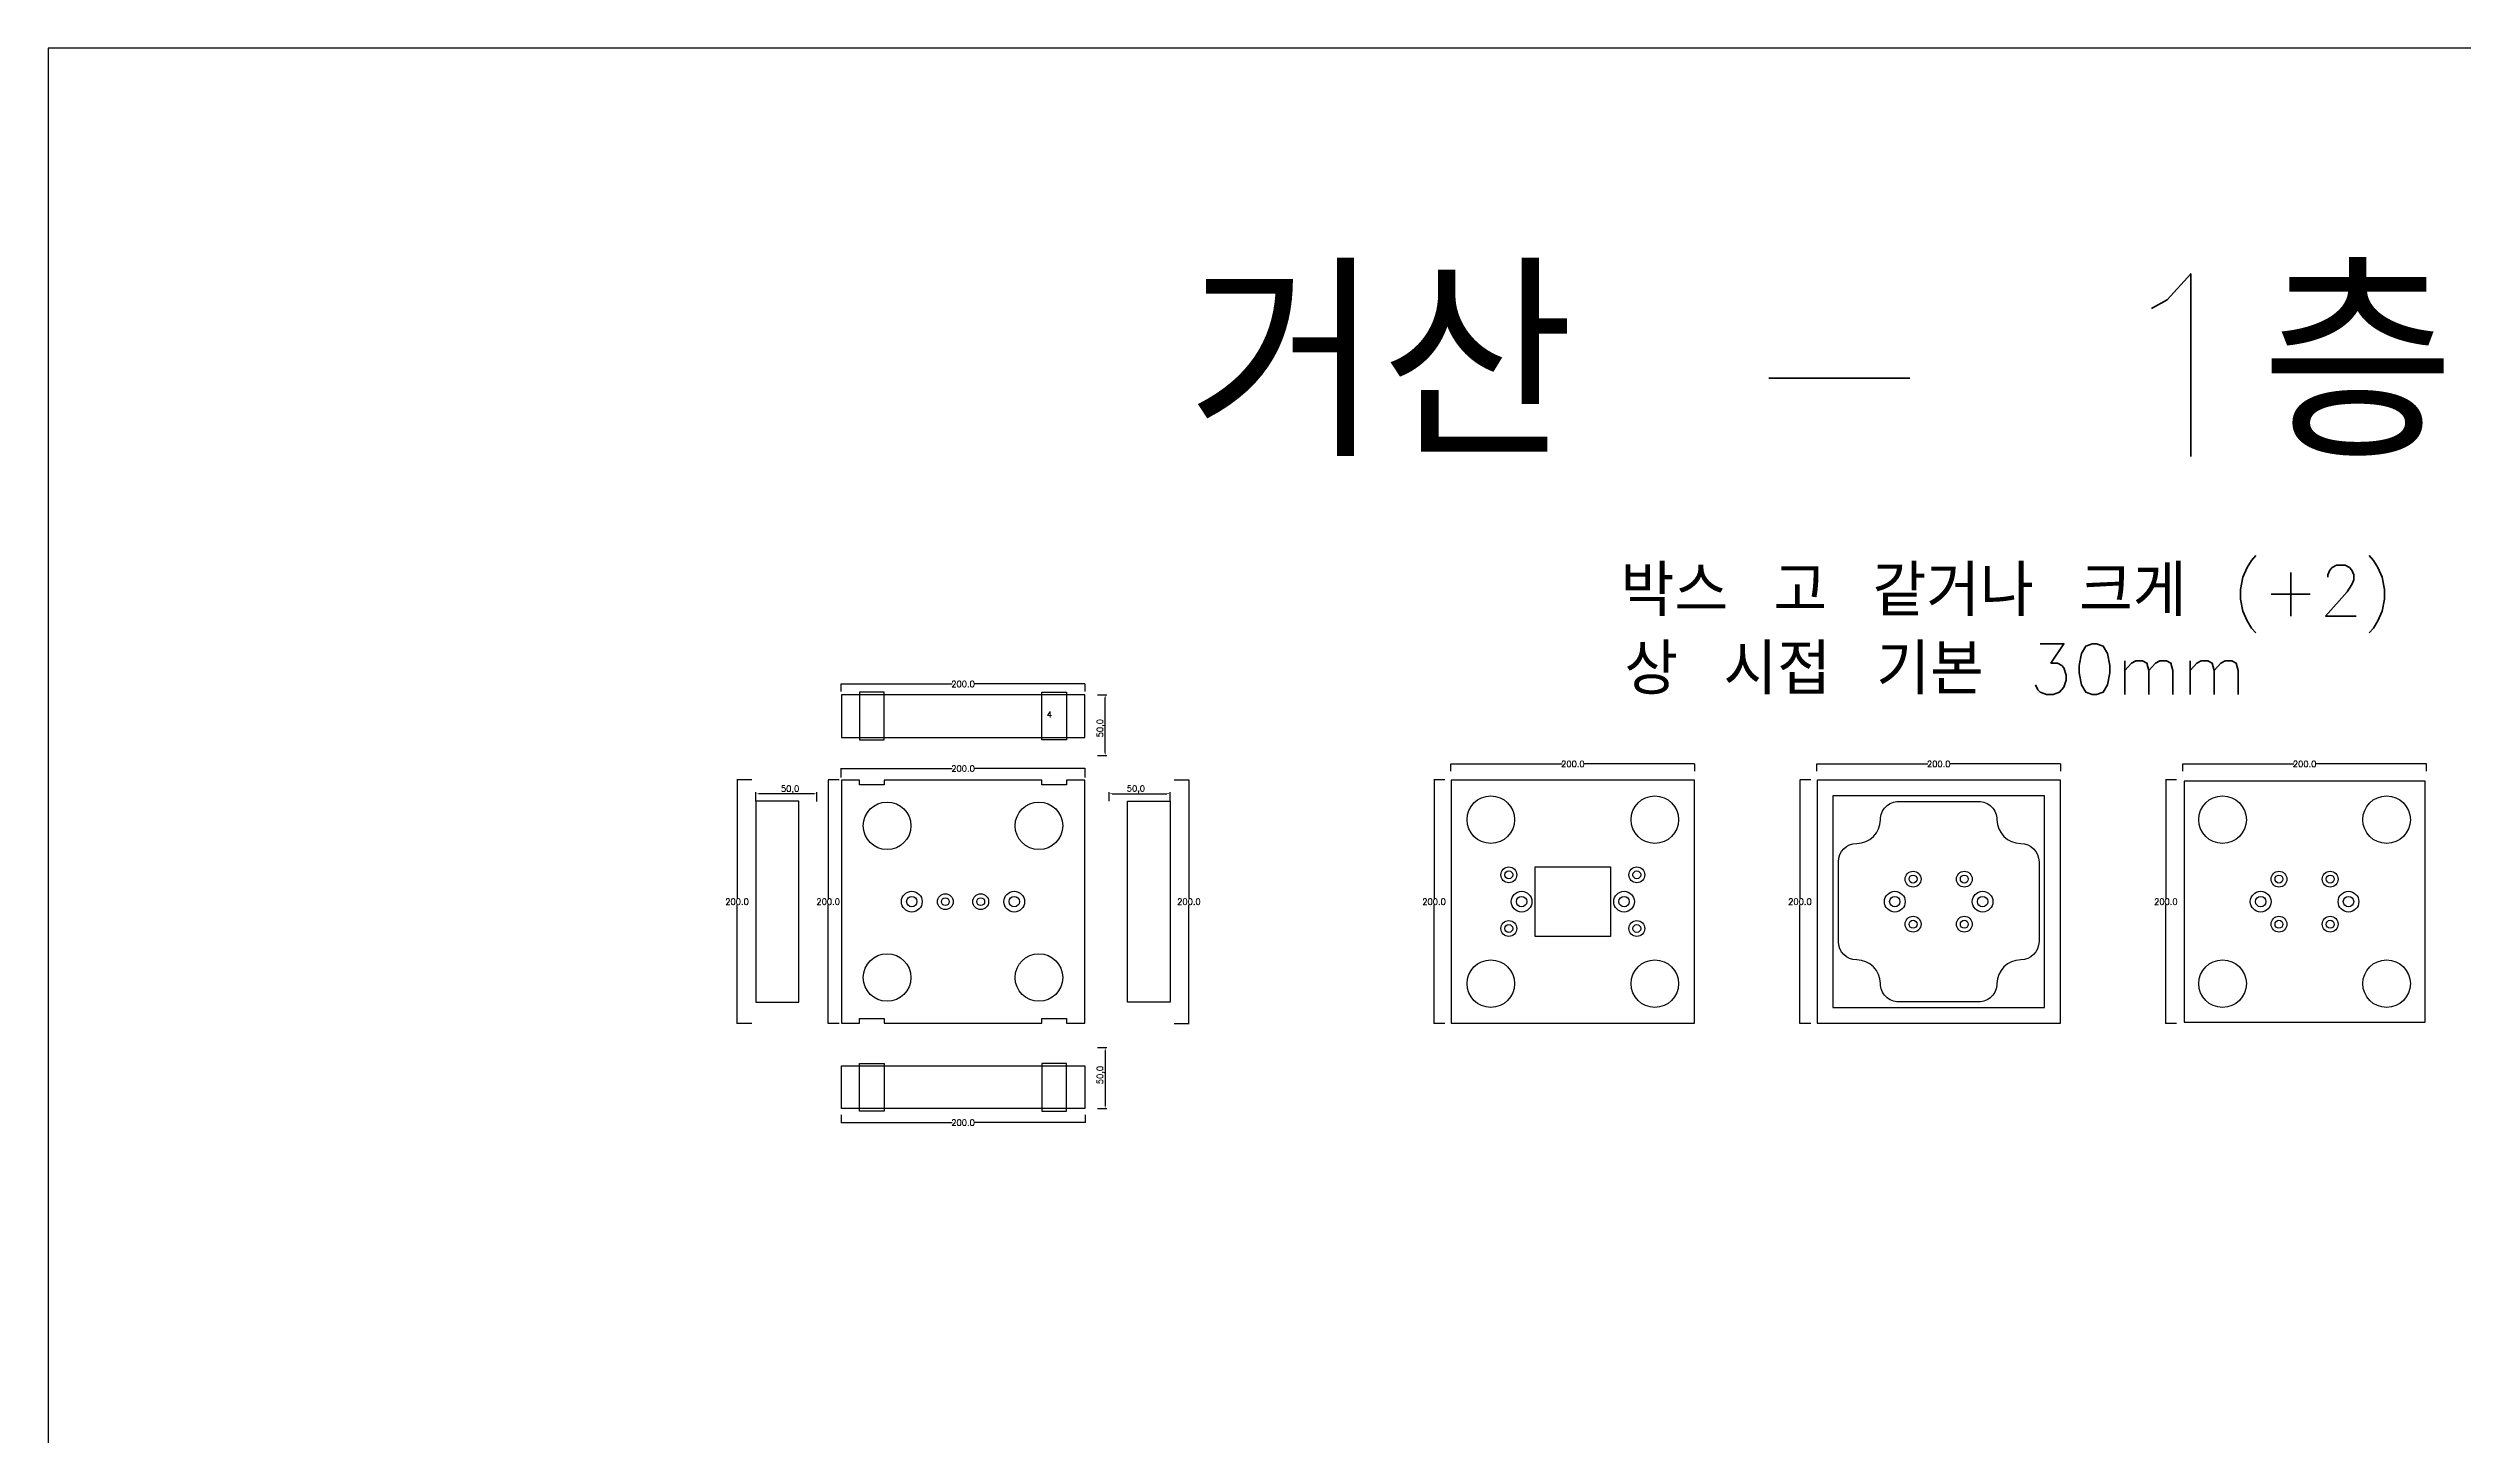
# Model space of a CAD drawing. Header units: millimetres. Extents: x -25 to 19775, y 172 to 9172.
# Drawn here: x -25 to 1956, y 8034 to 9172 of the extents above; entities that cross this region are included whole.
import ezdxf

# ---------------------------------------------------------------- set-up
doc = ezdxf.new("R2010")
doc.units = ezdxf.units.MM
for name, color, linetype in [('TEXT', 7, 'Continuous'), ('볼트 구멍', 7, 'Continuous'), ('치구', 7, 'Continuous'), ('치수', 7, 'Continuous')]:
    doc.layers.add(name, color=color, linetype=linetype)
doc.styles.get("Standard").update_dxf_attribs({"font": 'txt.shx', "bigfont": 'whgtxt.shx'})
doc.dimstyles.new('ISO-25', dxfattribs={"dimtxt": 2.5, "dimasz": 2.5, "dimexe": 1.25, "dimexo": 0.625, "dimtad": 1, "dimtxsty": 'Standard', "dimcen": 2.5, "dimadec": 0, "dimazin": 0, "dimtfac": 1, "dimtmove": 0, "dimatfit": 3, "dimfxl": 0, "dimarcsym": 0})
doc.dimstyles.get("Standard").update_dxf_attribs({"dimtxt": 7, "dimasz": 0.18, "dimexe": 0.18, "dimexo": 0.0625, "dimgap": 0.09, "dimtad": 0, "dimtih": 1, "dimtoh": 1, "dimdec": 1, "dimzin": 0, "dimdsep": 46, "dimtxsty": 'Standard', "dimcen": 0.09, "dimadec": 0, "dimazin": 0, "dimtfac": 1, "dimtdec": 1, "dimtofl": 0, "dimtmove": 0, "dimatfit": 3, "dimfxl": 0, "dimtolj": 1, "dimtzin": 0, "dimarcsym": 0})

# ---------------------------------------------------------------- blocks, each defined once
blk = doc.blocks.new('*D119')
at = {"layer": 'Defpoints', "color": 0}
for p in [(1120.6, 8571.8), (1111.7, 8371.8), (1120.6, 8371.8)]:
    blk.add_point(p, dxfattribs=at)
at = {"layer": '치수', "color": 0, "lineweight": -2}
for p, q in [((1120.5, 8571.8), (1111.5, 8571.8)), ((1111.7, 8571.6), (1111.7, 8474.4)), ((1111.7, 8372), (1111.7, 8469.2)), ((1120.5, 8371.8), (1111.5, 8371.8))]:
    blk.add_line(p, q, dxfattribs=at)
at = {"layer": '치수', "color": 0}
for points in [[(1111.6, 8571.6), (1111.7, 8571.6), (1111.7, 8571.8)], [(1111.6, 8372), (1111.7, 8372), (1111.7, 8371.8)]]:
    blk.add_solid(points, dxfattribs=at)
at = {"layer": '치수', "color": 0, "insert": (1111.7, 8471.8), "char_height": 5, "attachment_point": 5}
blk.add_mtext('\\A1;200.0', dxfattribs=at)
blk = doc.blocks.new('*D120')
at = {"layer": 'Defpoints', "color": 0}
for p in [(898.6, 8571.8), (898.6, 8371.8), (910.7, 8371.8)]:
    blk.add_point(p, dxfattribs=at)
at = {"layer": '치수', "color": 0, "lineweight": -2}
for p, q in [((898.7, 8571.8), (910.9, 8571.8)), ((910.7, 8571.6), (910.7, 8474.4)), ((910.7, 8372), (910.7, 8469.2)), ((898.7, 8371.8), (910.9, 8371.8))]:
    blk.add_line(p, q, dxfattribs=at)
at = {"layer": '치수', "color": 0}
for points in [[(910.6, 8571.6), (910.7, 8571.6), (910.7, 8571.8)], [(910.6, 8372), (910.7, 8372), (910.7, 8371.8)]]:
    blk.add_solid(points, dxfattribs=at)
at = {"layer": '치수', "color": 0, "insert": (910.7, 8471.8), "char_height": 5, "attachment_point": 5}
blk.add_mtext('\\A1;200.0', dxfattribs=at)
blk = doc.blocks.new('*D121')
at = {"layer": 'Defpoints', "color": 0}
for p in [(552.3, 8571.8), (540.2, 8371.8), (552.3, 8371.8)]:
    blk.add_point(p, dxfattribs=at)
at = {"layer": '치수', "color": 0, "lineweight": -2}
for p, q in [((552.3, 8571.8), (540.1, 8571.8)), ((540.2, 8571.6), (540.2, 8474.4)), ((540.2, 8372), (540.2, 8469.2)), ((552.3, 8371.8), (540.1, 8371.8))]:
    blk.add_line(p, q, dxfattribs=at)
at = {"layer": '치수', "color": 0}
for points in [[(540.2, 8571.6), (540.3, 8571.6), (540.2, 8571.8)], [(540.2, 8372), (540.3, 8372), (540.2, 8371.8)]]:
    blk.add_solid(points, dxfattribs=at)
at = {"layer": '치수', "color": 0, "insert": (540.2, 8471.8), "char_height": 5, "attachment_point": 5}
blk.add_mtext('\\A1;200.0', dxfattribs=at)
blk = doc.blocks.new('*D122')
at = {"layer": 'Defpoints', "color": 0}
for p in [(624, 8571.8), (614.9, 8371.8), (624, 8371.8)]:
    blk.add_point(p, dxfattribs=at)
at = {"layer": '치수', "color": 0, "lineweight": -2}
for p, q in [((623.9, 8571.8), (614.8, 8571.8)), ((614.9, 8571.6), (614.9, 8474.4)), ((614.9, 8372), (614.9, 8469.2)), ((623.9, 8371.8), (614.8, 8371.8))]:
    blk.add_line(p, q, dxfattribs=at)
at = {"layer": '치수', "color": 0}
for points in [[(614.9, 8571.6), (615, 8571.6), (614.9, 8571.8)], [(614.9, 8372), (615, 8372), (614.9, 8371.8)]]:
    blk.add_solid(points, dxfattribs=at)
at = {"layer": '치수', "color": 0, "insert": (614.9, 8471.8), "char_height": 5, "attachment_point": 5}
blk.add_mtext('\\A1;200.0', dxfattribs=at)
blk = doc.blocks.new('*D123')
at = {"layer": 'Defpoints', "color": 0}
for p in [(835.1, 8352.1), (835.1, 8302.1), (842, 8302.1)]:
    blk.add_point(p, dxfattribs=at)
at = {"layer": '치수', "color": 0, "lineweight": -2}
for p, q in [((835.8, 8352.1), (843.3, 8352.1)), ((842, 8349.6), (842, 8304.6)), ((835.8, 8302.1), (843.3, 8302.1))]:
    blk.add_line(p, q, dxfattribs=at)
at = {"layer": '치수', "color": 0}
for points in [[(841.6, 8349.6), (842.5, 8349.6), (842, 8352.1)], [(841.6, 8304.6), (842.5, 8304.6), (842, 8302.1)]]:
    blk.add_solid(points, dxfattribs=at)
at = {"layer": '치수', "color": 0, "insert": (838.5, 8329.6), "char_height": 5, "attachment_point": 5, "rotation": 90}
blk.add_mtext('50,0', dxfattribs=at)
blk = doc.blocks.new('*D124')
at = {"layer": 'Defpoints', "color": 0}
for p in [(625.5, 8297), (825.5, 8297), (825.5, 8290.6)]:
    blk.add_point(p, dxfattribs=at)
at = {"layer": '치수', "color": 0, "lineweight": -2}
for p, q in [((625.5, 8296.9), (625.5, 8290.4)), ((625.6, 8290.6), (716.6, 8290.6)), ((825.3, 8290.6), (734.3, 8290.6)), ((825.5, 8296.9), (825.5, 8290.4))]:
    blk.add_line(p, q, dxfattribs=at)
at = {"layer": '치수', "color": 0}
for points in [[(625.6, 8290.6), (625.6, 8290.5), (625.5, 8290.6)], [(825.3, 8290.6), (825.3, 8290.5), (825.5, 8290.6)]]:
    blk.add_solid(points, dxfattribs=at)
at = {"layer": '치수', "color": 0, "insert": (725.5, 8290.6), "char_height": 5, "attachment_point": 5}
blk.add_mtext('\\A1;200.0', dxfattribs=at)
blk = doc.blocks.new('*D125')
at = {"layer": 'Defpoints', "color": 0}
for p in [(895.2, 8560.4), (845.2, 8553.6), (895.2, 8553.6)]:
    blk.add_point(p, dxfattribs=at)
at = {"layer": '치수', "color": 0, "lineweight": -2}
for p, q in [((845.2, 8554.2), (845.2, 8561.7)), ((847.7, 8560.4), (892.7, 8560.4)), ((895.2, 8554.2), (895.2, 8561.7))]:
    blk.add_line(p, q, dxfattribs=at)
at = {"layer": '치수', "color": 0}
for points in [[(847.7, 8560.8), (847.7, 8560), (845.2, 8560.4)], [(892.7, 8560.8), (892.7, 8560), (895.2, 8560.4)]]:
    blk.add_solid(points, dxfattribs=at)
at = {"layer": '치수', "color": 0, "insert": (867.2, 8563.9), "char_height": 5, "attachment_point": 5}
blk.add_mtext('50,0', dxfattribs=at)
blk = doc.blocks.new('*D126')
at = {"layer": 'Defpoints', "color": 0}
for p in [(835.1, 8641.6), (842, 8641.6), (835.1, 8591.6)]:
    blk.add_point(p, dxfattribs=at)
at = {"layer": '치수', "color": 0, "lineweight": -2}
for p, q in [((835.8, 8641.6), (843.3, 8641.6)), ((842, 8594.1), (842, 8639.1)), ((835.8, 8591.6), (843.3, 8591.6))]:
    blk.add_line(p, q, dxfattribs=at)
at = {"layer": '치수', "color": 0}
for points in [[(841.6, 8639.1), (842.5, 8639.1), (842, 8641.6)], [(841.6, 8594.1), (842.5, 8594.1), (842, 8591.6)]]:
    blk.add_solid(points, dxfattribs=at)
at = {"layer": '치수', "color": 0, "insert": (838.5, 8614.1), "char_height": 5, "attachment_point": 5, "rotation": 90}
blk.add_mtext('50,0', dxfattribs=at)
blk = doc.blocks.new('*D127')
at = {"layer": 'Defpoints', "color": 0}
for p in [(1125.5, 8578.9), (1325.5, 8584.8), (1325.5, 8578.9)]:
    blk.add_point(p, dxfattribs=at)
at = {"layer": '치수', "color": 0, "lineweight": -2}
for p, q in [((1125.5, 8579), (1125.5, 8585)), ((1125.6, 8584.8), (1216.6, 8584.8)), ((1325.3, 8584.8), (1234.3, 8584.8)), ((1325.5, 8579), (1325.5, 8585))]:
    blk.add_line(p, q, dxfattribs=at)
at = {"layer": '치수', "color": 0}
for points in [[(1125.6, 8584.8), (1125.6, 8584.8), (1125.5, 8584.8)], [(1325.3, 8584.8), (1325.3, 8584.8), (1325.5, 8584.8)]]:
    blk.add_solid(points, dxfattribs=at)
at = {"layer": '치수', "color": 0, "insert": (1225.5, 8584.8), "char_height": 5, "attachment_point": 5}
blk.add_mtext('\\A1;200.0', dxfattribs=at)
blk = doc.blocks.new('*D128')
at = {"layer": 'Defpoints', "color": 0}
for p in [(555.7, 8560.3), (555.7, 8553.6), (605.7, 8553.5)]:
    blk.add_point(p, dxfattribs=at)
at = {"layer": '치수', "color": 0, "lineweight": -2}
for p, q in [((555.7, 8554.2), (555.7, 8561.6)), ((603.2, 8560.3), (558.2, 8560.3)), ((605.7, 8554.1), (605.7, 8561.6))]:
    blk.add_line(p, q, dxfattribs=at)
at = {"layer": '치수', "color": 0}
for points in [[(558.2, 8560.7), (558.2, 8559.9), (555.7, 8560.3)], [(603.2, 8560.7), (603.2, 8559.9), (605.7, 8560.3)]]:
    blk.add_solid(points, dxfattribs=at)
at = {"layer": '치수', "color": 0, "insert": (583.7, 8563.8), "char_height": 5, "attachment_point": 5}
blk.add_mtext('50,0', dxfattribs=at)
blk = doc.blocks.new('*D129')
at = {"layer": 'Defpoints', "color": 0}
for p in [(825.5, 8581), (625.5, 8573.6), (825.5, 8573.6)]:
    blk.add_point(p, dxfattribs=at)
at = {"layer": '치수', "color": 0, "lineweight": -2}
for p, q in [((625.5, 8573.7), (625.5, 8581.2)), ((625.6, 8581), (716.6, 8581)), ((825.3, 8581), (734.3, 8581)), ((825.5, 8573.7), (825.5, 8581.2))]:
    blk.add_line(p, q, dxfattribs=at)
at = {"layer": '치수', "color": 0}
for points in [[(625.6, 8581.1), (625.6, 8581), (625.5, 8581)], [(825.3, 8581.1), (825.3, 8581), (825.5, 8581)]]:
    blk.add_solid(points, dxfattribs=at)
at = {"layer": '치수', "color": 0, "insert": (725.5, 8581), "char_height": 5, "attachment_point": 5}
blk.add_mtext('\\A1;200.0', dxfattribs=at)
blk = doc.blocks.new('*D130')
at = {"layer": 'Defpoints', "color": 0}
for p in [(625.5, 8644), (825.5, 8650.4), (825.5, 8644)]:
    blk.add_point(p, dxfattribs=at)
at = {"layer": '치수', "color": 0, "lineweight": -2}
for p, q in [((625.5, 8644.1), (625.5, 8650.6)), ((625.6, 8650.4), (716.6, 8650.4)), ((825.3, 8650.4), (734.3, 8650.4)), ((825.5, 8644.1), (825.5, 8650.6))]:
    blk.add_line(p, q, dxfattribs=at)
at = {"layer": '치수', "color": 0}
for points in [[(625.6, 8650.4), (625.6, 8650.4), (625.5, 8650.4)], [(825.3, 8650.4), (825.3, 8650.4), (825.5, 8650.4)]]:
    blk.add_solid(points, dxfattribs=at)
at = {"layer": '치수', "color": 0, "insert": (725.5, 8650.4), "char_height": 5, "attachment_point": 5}
blk.add_mtext('\\A1;200.0', dxfattribs=at)
blk = doc.blocks.new('*D131')
at = {"layer": 'Defpoints', "color": 0}
for p in [(1420.6, 8571.8), (1411.7, 8371.8), (1420.6, 8371.8)]:
    blk.add_point(p, dxfattribs=at)
at = {"layer": '치수', "color": 0, "lineweight": -2}
for p, q in [((1420.5, 8571.8), (1411.5, 8571.8)), ((1411.7, 8571.6), (1411.7, 8474.4)), ((1411.7, 8372), (1411.7, 8469.2)), ((1420.5, 8371.8), (1411.5, 8371.8))]:
    blk.add_line(p, q, dxfattribs=at)
at = {"layer": '치수', "color": 0}
for points in [[(1411.6, 8571.6), (1411.7, 8571.6), (1411.7, 8571.8)], [(1411.6, 8372), (1411.7, 8372), (1411.7, 8371.8)]]:
    blk.add_solid(points, dxfattribs=at)
at = {"layer": '치수', "color": 0, "insert": (1411.7, 8471.8), "char_height": 5, "attachment_point": 5}
blk.add_mtext('\\A1;200.0', dxfattribs=at)
blk = doc.blocks.new('*D132')
at = {"layer": 'Defpoints', "color": 0}
for p in [(1720.6, 8571.8), (1711.7, 8371.8), (1720.6, 8371.8)]:
    blk.add_point(p, dxfattribs=at)
at = {"layer": '치수', "color": 0, "lineweight": -2}
for p, q in [((1720.5, 8571.8), (1711.5, 8571.8)), ((1711.7, 8571.6), (1711.7, 8474.4)), ((1711.7, 8372), (1711.7, 8469.2)), ((1720.5, 8371.8), (1711.5, 8371.8))]:
    blk.add_line(p, q, dxfattribs=at)
at = {"layer": '치수', "color": 0}
for points in [[(1711.6, 8571.6), (1711.7, 8571.6), (1711.7, 8571.8)], [(1711.6, 8372), (1711.7, 8372), (1711.7, 8371.8)]]:
    blk.add_solid(points, dxfattribs=at)
at = {"layer": '치수', "color": 0, "insert": (1711.7, 8471.8), "char_height": 5, "attachment_point": 5}
blk.add_mtext('\\A1;200.0', dxfattribs=at)
blk = doc.blocks.new('*D135')
at = {"layer": 'Defpoints', "color": 0}
for p in [(1425.5, 8578.9), (1625.5, 8584.8), (1625.5, 8578.9)]:
    blk.add_point(p, dxfattribs=at)
at = {"layer": '치수', "color": 0, "lineweight": -2}
for p, q in [((1425.5, 8579), (1425.5, 8585)), ((1425.6, 8584.8), (1516.6, 8584.8)), ((1625.3, 8584.8), (1534.3, 8584.8)), ((1625.5, 8579), (1625.5, 8585))]:
    blk.add_line(p, q, dxfattribs=at)
at = {"layer": '치수', "color": 0}
for points in [[(1425.6, 8584.8), (1425.6, 8584.8), (1425.5, 8584.8)], [(1625.3, 8584.8), (1625.3, 8584.8), (1625.5, 8584.8)]]:
    blk.add_solid(points, dxfattribs=at)
at = {"layer": '치수', "color": 0, "insert": (1525.5, 8584.8), "char_height": 5, "attachment_point": 5}
blk.add_mtext('\\A1;200.0', dxfattribs=at)
blk = doc.blocks.new('*D136')
at = {"layer": 'Defpoints', "color": 0}
for p in [(1725.5, 8578.9), (1925.5, 8584.8), (1925.5, 8578.9)]:
    blk.add_point(p, dxfattribs=at)
at = {"layer": '치수', "color": 0, "lineweight": -2}
for p, q in [((1725.5, 8579), (1725.5, 8585)), ((1725.6, 8584.8), (1816.6, 8584.8)), ((1925.3, 8584.8), (1834.3, 8584.8)), ((1925.5, 8579), (1925.5, 8585))]:
    blk.add_line(p, q, dxfattribs=at)
at = {"layer": '치수', "color": 0}
for points in [[(1725.6, 8584.8), (1725.6, 8584.8), (1725.5, 8584.8)], [(1925.3, 8584.8), (1925.3, 8584.8), (1925.5, 8584.8)]]:
    blk.add_solid(points, dxfattribs=at)
at = {"layer": '치수', "color": 0, "insert": (1825.5, 8584.8), "char_height": 5, "attachment_point": 5}
blk.add_mtext('\\A1;200.0', dxfattribs=at)

msp = doc.modelspace()

# ---------------------------------------------------------------- linework, layer by layer
at = {"layer": 'TEXT', "color": 6}
for p, q in [((19775.462, 9171.825), (-24.538, 9171.825)), ((-24.538, 9171.825), (-24.538, 171.825))]:
    msp.add_line(p, q, dxfattribs=at)
at = {"layer": '볼트 구멍', "color": 3}
msp.add_lwpolyline([(1194.462, 8500.325), (1256.462, 8500.325), (1256.462, 8443.325), (1194.462, 8443.325)], close=True, dxfattribs=at)
at = {"layer": '볼트 구멍', "color": 6}
for centre, radius in [((1172.962, 8493.825), 6.5), ((1277.962, 8493.825), 6.5), ((1504.462, 8490.325), 6.5), ((1546.462, 8490.325), 6.5), ((1804.462, 8490.325), 6.5), ((1846.462, 8490.325), 6.5), ((1183.462, 8471.825), 8.5), ((1267.462, 8471.825), 8.5), ((1489.462, 8471.825), 8.5), ((1561.462, 8471.825), 8.5), ((1789.462, 8471.825), 8.5), ((1861.462, 8471.825), 8.5), ((1504.462, 8453.325), 6.5), ((1546.462, 8453.325), 6.5), ((1804.462, 8453.325), 6.5), ((1846.462, 8453.325), 6.5), ((1172.962, 8449.825), 6.5), ((1277.962, 8449.825), 6.5)]:
    msp.add_circle(centre, radius, dxfattribs=at)
at = {"layer": '볼트 구멍', "color": 3}
for centre, radius in [((1172.962, 8493.825), 3.25), ((1277.962, 8493.825), 3.25), ((1504.462, 8490.325), 3.25), ((1546.462, 8490.325), 3.25), ((1804.462, 8490.325), 3.25), ((1846.462, 8490.325), 3.25), ((683.462, 8471.825), 4.25), ((710.962, 8471.825), 3.25), ((739.962, 8471.825), 3.25), ((767.462, 8471.825), 4.25), ((1183.462, 8471.825), 4.25), ((1267.462, 8471.825), 4.25), ((1489.462, 8471.825), 4.25), ((1504.462, 8453.325), 3.25), ((1546.462, 8453.325), 3.25), ((1561.462, 8471.825), 4.25), ((1789.462, 8471.825), 4.25), ((1804.462, 8453.325), 3.25), ((1846.462, 8453.325), 3.25), ((1861.462, 8471.825), 4.25), ((1172.962, 8449.825), 3.25), ((1277.962, 8449.825), 3.25)]:
    msp.add_circle(centre, radius, dxfattribs=at)
at = {"layer": '볼트 구멍', "color": 2}
for centre, radius in [((683.462, 8471.825), 8.5), ((710.962, 8471.825), 6.5), ((739.962, 8471.825), 6.5), ((767.462, 8471.825), 8.5)]:
    msp.add_circle(centre, radius, dxfattribs=at)
at = {"layer": '치구'}
for points in [[(625.712, 8606.575), (825.212, 8606.575), (825.212, 8641.575), (625.712, 8641.575)], [(625.712, 8372.075), (640.712, 8372.075), (640.712, 8376.075), (660.712, 8376.075), (660.712, 8372.075), (790.212, 8372.075), (790.212, 8376.075), (810.212, 8376.075), (810.212, 8372.075), (825.212, 8372.075), (825.212, 8571.575), (810.212, 8571.575), (810.212, 8567.575), (790.212, 8567.575), (790.212, 8571.575), (660.712, 8571.575), (660.712, 8567.575), (640.712, 8567.575), (640.712, 8571.575), (625.712, 8571.575)], [(1125.712, 8571.575), (1125.712, 8372.075), (1325.212, 8372.075), (1325.212, 8571.575)], [(1425.712, 8571.575), (1425.712, 8372.075), (1625.212, 8372.075), (1625.212, 8571.575)], [(1438.712, 8558.575), (1438.712, 8385.075), (1612.212, 8385.075), (1612.212, 8558.575)], [(1726.712, 8570.575), (1726.712, 8373.075), (1924.212, 8373.075), (1924.212, 8570.575)], [(590.712, 8554.175), (555.712, 8554.175), (555.712, 8389.475), (590.712, 8389.475)], [(860.212, 8554.175), (895.212, 8554.175), (895.212, 8389.475), (860.212, 8389.475)], [(625.712, 8337.075), (825.212, 8337.075), (825.212, 8302.075), (625.712, 8302.075)]]:
    msp.add_lwpolyline(points, close=True, dxfattribs=at)
at = {"layer": '치구', "color": 1}
for points in [[(640.712, 8604.575), (660.712, 8604.575), (660.712, 8643.572), (640.712, 8643.572)], [(810.212, 8604.575), (790.212, 8604.575), (790.212, 8643.572), (810.212, 8643.572)], [(640.712, 8339.075), (660.712, 8339.075), (660.712, 8300.077), (640.712, 8300.077)], [(810.212, 8339.075), (790.212, 8339.075), (790.212, 8300.077), (810.212, 8300.077)]]:
    msp.add_lwpolyline(points, close=True, dxfattribs=at)
at = {"layer": '치구'}
msp.add_lwpolyline([(1492.712, 8554.075), (1558.212, 8554.075, -0.41421365), (1573.212, 8539.075, 0.41421347), (1592.712, 8519.575, -0.41421338), (1607.712, 8504.575), (1607.712, 8439.075, -0.41421338), (1592.712, 8424.075, 0.41421347), (1573.212, 8404.575, -0.41421365), (1558.212, 8389.575), (1492.712, 8389.575, -0.41421365), (1477.712, 8404.575, 0.41421347), (1458.212, 8424.075, -0.41421338), (1443.212, 8439.075), (1443.212, 8504.575, -0.41421338), (1458.212, 8519.575, 0.41421347), (1477.712, 8539.075, -0.41421365)], format="xyb", close=True, dxfattribs=at)
for centre in [(1158.212, 8539.075), (1292.712, 8539.075), (1758.212, 8539.075), (1892.712, 8539.075), (663.212, 8534.075), (787.712, 8534.075), (663.212, 8409.575), (787.712, 8409.575), (1158.212, 8404.575), (1292.712, 8404.575), (1758.212, 8404.575), (1892.712, 8404.575)]:
    msp.add_circle(centre, 19.5, dxfattribs=at)

# ---------------------------------------------------------------- texts
at = {"layer": 'TEXT', "color": 3}
msp.add_text('거산 - 1층 대영', height=150, dxfattribs=at).set_placement((909.375, 8836.913))
at = {"layer": 'TEXT', "color": 1}
for s, height, p in [('박스 고 같거나 크게 (+2)', 41.66667, (1264.614, 8706.129)), ('상 시접 기본 30mm', 41.66667, (1267.758, 8641.725)), ('4', 5, (794.024, 8622.876))]:
    msp.add_text(s, height=height, dxfattribs=at).set_placement(p)

# ---------------------------------------------------------------- dimensions: what is measured, and where the dimension line sits
at = {"layer": '치수', "color": 4}
for base, p1, p2, dimstyle, override, picture, middle in [((825.462, 8650.397), (625.462, 8644), (825.462, 8644), 'Standard', {"dimtxt": 5}, '*D130', (725.462, 8650.397)), ((895.212, 8560.402), (845.212, 8553.625), (895.212, 8553.625), 'ISO-25', {"dimtxt": 5, "dimdec": 1, "dimzin": 0, "dimtdec": 1}, '*D125', (867.212, 8560.402)), ((825.462, 8290.564), (625.462, 8296.961), (825.462, 8296.961), 'Standard', {"dimtxt": 5}, '*D124', (725.462, 8290.564))]:
    dim = msp.add_linear_dim(base=base, p1=p1, p2=p2, dimstyle=dimstyle, override=override, dxfattribs=at)
    dim.commit()
    dim.dimension.update_dxf_attribs({"geometry": picture, "text_midpoint": middle, "dimtype": 160})
for base, p1, p2, angle, picture, middle in [((842.039, 8641.575), (835.141, 8591.575), (835.141, 8641.575), 90, '*D126', (842.039, 8614.075)), ((555.712, 8560.302), (605.712, 8553.525), (555.712, 8553.625), 180, '*D128', (583.712, 8560.302)), ((842.039, 8302.075), (835.141, 8352.075), (835.141, 8302.075), 270, '*D123', (842.039, 8329.575))]:
    dim = msp.add_linear_dim(base=base, p1=p1, p2=p2, angle=angle, dimstyle='ISO-25', override={"dimtxt": 5, "dimdec": 1, "dimzin": 0, "dimtdec": 1}, dxfattribs=at)
    dim.commit()
    dim.dimension.update_dxf_attribs({"geometry": picture, "text_midpoint": middle, "dimtype": 160})
for base, p1, p2, picture, middle in [((825.462, 8581.047), (625.462, 8573.65), (825.462, 8573.65), '*D129', (725.462, 8581.047)), ((1325.462, 8584.815), (1125.462, 8578.932), (1325.462, 8578.932), '*D127', (1225.462, 8584.815)), ((1625.462, 8584.815), (1425.462, 8578.932), (1625.462, 8578.932), '*D135', (1525.462, 8584.815)), ((1925.462, 8584.815), (1725.462, 8578.932), (1925.462, 8578.932), '*D136', (1825.462, 8584.815))]:
    dim = msp.add_linear_dim(base=base, p1=p1, p2=p2, dimstyle='Standard', override={"dimtxt": 5}, dxfattribs=at)
    dim.commit()
    dim.dimension.update_dxf_attribs({"geometry": picture, "text_midpoint": middle})
for base, p1, p2, picture, middle in [((540.244, 8371.825), (552.313, 8571.825), (552.313, 8371.825), '*D121', (540.244, 8471.825)), ((614.932, 8371.825), (624.001, 8571.825), (624.001, 8371.825), '*D122', (614.932, 8471.825)), ((910.679, 8371.825), (898.61, 8571.825), (898.61, 8371.825), '*D120', (910.679, 8471.825)), ((1111.666, 8371.825), (1120.57, 8571.825), (1120.57, 8371.825), '*D119', (1111.666, 8471.825)), ((1411.666, 8371.825), (1420.57, 8571.825), (1420.57, 8371.825), '*D131', (1411.666, 8471.825)), ((1711.666, 8371.825), (1720.57, 8571.825), (1720.57, 8371.825), '*D132', (1711.666, 8471.825))]:
    dim = msp.add_linear_dim(base=base, p1=p1, p2=p2, angle=90, dimstyle='Standard', override={"dimtxt": 5}, dxfattribs=at)
    dim.commit()
    dim.dimension.update_dxf_attribs({"geometry": picture, "text_midpoint": middle})

doc.saveas('drawing.dxf')
